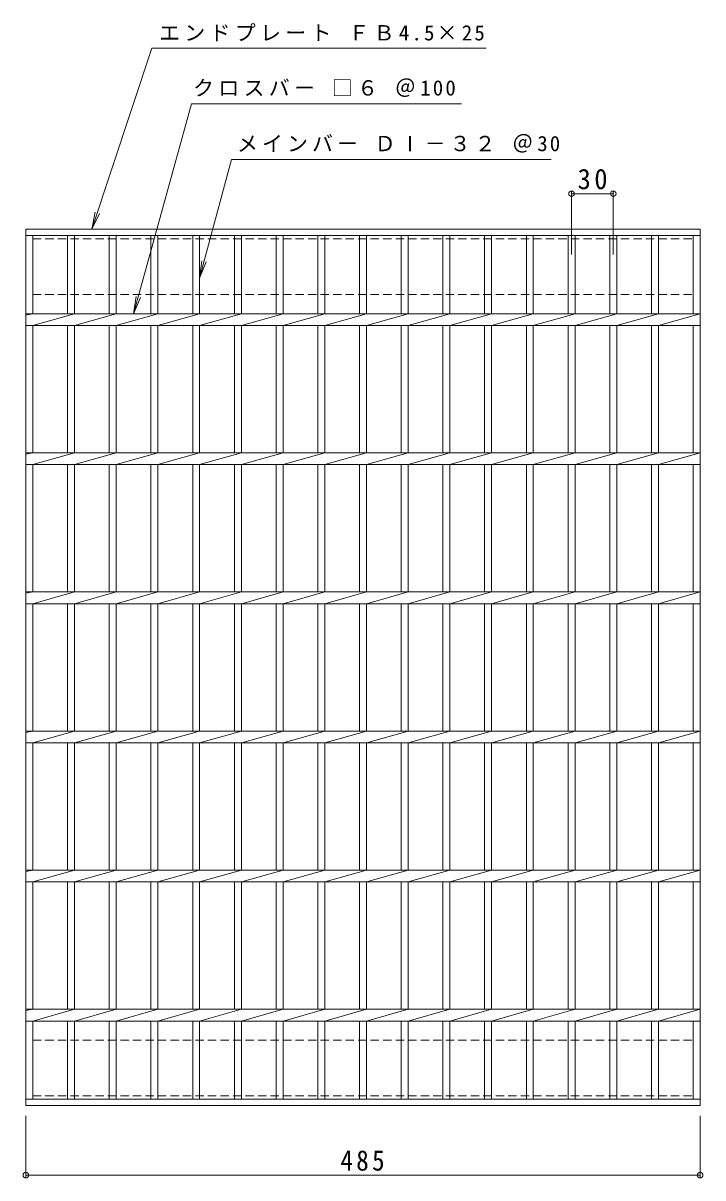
# Model space of a CAD drawing. Units: millimetres, scale not verified. Extents: x -519 to 819, y -687 to 665.
# Drawn here: x -519 to -30, y -165 to 665 of the extents above; entities that cross this region are included whole.
import ezdxf

# ---------------------------------------------------------------- set-up
doc = ezdxf.new("R2010")
doc.units = ezdxf.units.MM
doc.header["$LTSCALE"] = 5
doc.header["$PDMODE"] = 32
doc.header["$PDSIZE"] = 4
doc.linetypes.add('DASHED1', pattern=[1.8, 1.2, -0.6])
for name, color, linetype, lineweight in [('B-1', 2, 'Continuous', 9), ('B-2', 3, 'Continuous', 9), ('B-4', 7, 'Continuous', 9)]:
    doc.layers.add(name, color=color, linetype=linetype, lineweight=lineweight)
doc.styles.add('ＭＳ ゴシック', font='')
doc.styles.get('ＭＳ ゴシック').set_extended_font_data('MS Gothic')

msp = doc.modelspace()

# ---------------------------------------------------------------- linework, layer by layer
at = {"layer": 'B-1', "linetype": 'DASHED1'}
for p, q in [((-36.785, 510.077), (-36.785, 470.077)), ((-511.785, 470.077), (-36.785, 470.077)), ((-511.785, -65.923), (-36.785, -65.923)), ((-36.785, -65.923), (-36.785, -105.923))]:
    msp.add_line(p, q, dxfattribs=at)
for points in [[(-511.785, 470.077), (-511.785, 510.077), (-36.785, 510.077)], [(-511.785, -65.923), (-511.785, -105.923), (-36.785, -105.923)]]:
    msp.add_lwpolyline(points, dxfattribs=at)
at = {"layer": 'B-2'}
for p, q in [((-516.785, 517.077), (-31.785, 517.077)), ((-516.785, -112.923), (-516.785, 517.077)), ((-31.785, 517.077), (-31.785, -112.923)), ((-516.785, 512.577), (-31.785, 512.577)), ((-511.785, 456.317), (-511.785, 512.577)), ((-486.785, 512.577), (-486.785, 456.317)), ((-481.785, 512.577), (-481.785, 456.317)), ((-456.785, 512.577), (-456.785, 456.317)), ((-451.785, 512.577), (-451.785, 456.317)), ((-426.785, 512.577), (-426.785, 456.317)), ((-421.785, 512.577), (-421.785, 456.317)), ((-396.785, 512.577), (-396.785, 456.317)), ((-391.785, 512.577), (-391.785, 456.317)), ((-366.785, 512.577), (-366.785, 456.317)), ((-361.785, 512.577), (-361.785, 456.317)), ((-336.784, 512.577), (-336.784, 456.317)), ((-331.785, 512.577), (-331.785, 456.317)), ((-306.785, 512.577), (-306.785, 456.317)), ((-301.786, 512.577), (-301.786, 456.317)), ((-276.785, 512.577), (-276.785, 456.317)), ((-271.785, 512.577), (-271.785, 456.317)), ((-246.785, 512.577), (-246.785, 456.317)), ((-241.785, 512.577), (-241.785, 456.317)), ((-216.785, 512.577), (-216.785, 456.317)), ((-211.785, 512.577), (-211.785, 456.317)), ((-186.785, 512.577), (-186.785, 456.317)), ((-181.785, 512.577), (-181.785, 456.317)), ((-156.785, 512.577), (-156.785, 456.317)), ((-151.786, 512.577), (-151.786, 456.317)), ((-126.785, 512.577), (-126.785, 456.317)), ((-121.785, 512.577), (-121.785, 456.317)), ((-96.785, 512.577), (-96.785, 456.317)), ((-91.785, 512.577), (-91.785, 456.317)), ((-66.785, 512.577), (-66.785, 456.317)), ((-61.785, 512.577), (-61.785, 456.317)), ((-36.785, 512.577), (-36.785, 456.317)), ((-516.785, 456.317), (-31.785, 456.317)), ((-511.785, 456.317), (-516.785, 455.317)), ((-481.785, 456.317), (-511.785, 447.837)), ((-451.785, 456.317), (-481.785, 447.837)), ((-421.785, 456.317), (-451.785, 447.837)), ((-391.785, 456.317), (-421.785, 447.837)), ((-361.785, 456.317), (-391.785, 447.837)), ((-331.785, 456.317), (-361.785, 447.837)), ((-301.785, 456.317), (-331.785, 447.837)), ((-271.785, 456.317), (-301.786, 447.837)), ((-241.785, 456.317), (-271.785, 447.837)), ((-211.785, 456.317), (-241.785, 447.837)), ((-181.785, 456.317), (-211.785, 447.837)), ((-151.786, 456.317), (-181.785, 447.837)), ((-121.785, 456.317), (-151.786, 447.837)), ((-91.785, 456.317), (-121.785, 447.837)), ((-61.785, 456.317), (-91.785, 447.837)), ((-31.785, 456.317), (-61.785, 447.837)), ((-516.785, 447.837), (-31.785, 447.837)), ((-511.785, 356.317), (-511.785, 447.837)), ((-486.785, 447.837), (-486.785, 356.317)), ((-481.785, 447.837), (-481.785, 356.317)), ((-456.785, 447.837), (-456.785, 356.317)), ((-451.785, 447.837), (-451.785, 356.317)), ((-426.785, 447.837), (-426.785, 356.317)), ((-421.785, 447.837), (-421.785, 356.317)), ((-396.785, 447.837), (-396.785, 356.317)), ((-391.785, 447.837), (-391.785, 356.317)), ((-366.785, 447.837), (-366.785, 356.317)), ((-361.785, 447.837), (-361.785, 356.317)), ((-336.784, 447.837), (-336.784, 356.317)), ((-331.785, 447.837), (-331.785, 356.317)), ((-306.785, 447.837), (-306.785, 356.317)), ((-301.786, 447.837), (-301.786, 356.317)), ((-276.785, 447.837), (-276.785, 356.317)), ((-271.785, 447.837), (-271.785, 356.317)), ((-246.785, 447.837), (-246.785, 356.317)), ((-241.785, 447.837), (-241.785, 356.317)), ((-216.785, 447.837), (-216.785, 356.317)), ((-211.785, 447.837), (-211.785, 356.317)), ((-186.785, 447.837), (-186.785, 356.317)), ((-181.785, 447.837), (-181.785, 356.317)), ((-156.785, 447.837), (-156.785, 356.317)), ((-151.786, 447.837), (-151.786, 356.317)), ((-126.785, 447.837), (-126.785, 356.317)), ((-121.785, 447.837), (-121.785, 356.317)), ((-96.785, 447.837), (-96.785, 356.317)), ((-91.785, 447.837), (-91.785, 356.317)), ((-66.785, 447.837), (-66.785, 356.317)), ((-61.785, 447.837), (-61.785, 356.317)), ((-36.785, 447.837), (-36.785, 356.317)), ((-516.785, 356.317), (-31.785, 356.317)), ((-511.785, 356.317), (-516.785, 355.317)), ((-481.785, 356.317), (-511.785, 347.837)), ((-451.785, 356.317), (-481.785, 347.837)), ((-421.785, 356.317), (-451.785, 347.837)), ((-391.785, 356.317), (-421.785, 347.837)), ((-361.785, 356.317), (-391.785, 347.837)), ((-331.785, 356.317), (-361.785, 347.837)), ((-301.785, 356.317), (-331.785, 347.837)), ((-271.785, 356.317), (-301.786, 347.837)), ((-241.785, 356.317), (-271.785, 347.837)), ((-211.785, 356.317), (-241.785, 347.837)), ((-181.785, 356.317), (-211.785, 347.837)), ((-151.786, 356.317), (-181.785, 347.837)), ((-121.785, 356.317), (-151.786, 347.837)), ((-91.785, 356.317), (-121.785, 347.837)), ((-61.785, 356.317), (-91.785, 347.837)), ((-31.785, 356.317), (-61.785, 347.837)), ((-516.785, 347.837), (-31.785, 347.837)), ((-511.785, 256.317), (-511.785, 347.837)), ((-486.785, 347.837), (-486.785, 256.317)), ((-481.785, 347.837), (-481.785, 256.317)), ((-456.785, 347.837), (-456.785, 256.317)), ((-451.785, 347.837), (-451.785, 256.317)), ((-426.785, 347.837), (-426.785, 256.317)), ((-421.785, 347.837), (-421.785, 256.317)), ((-396.785, 347.837), (-396.785, 256.317)), ((-391.785, 347.837), (-391.785, 256.317)), ((-366.785, 347.837), (-366.785, 256.317)), ((-361.785, 347.837), (-361.785, 256.317)), ((-336.784, 347.837), (-336.784, 256.317)), ((-331.785, 347.837), (-331.785, 256.317)), ((-306.785, 347.837), (-306.785, 256.317)), ((-301.786, 347.837), (-301.786, 256.317)), ((-276.785, 347.837), (-276.785, 256.317)), ((-271.785, 347.837), (-271.785, 256.317)), ((-246.785, 347.837), (-246.785, 256.317)), ((-241.785, 347.837), (-241.785, 256.317)), ((-216.785, 347.837), (-216.785, 256.317)), ((-211.785, 347.837), (-211.785, 256.317)), ((-186.785, 347.837), (-186.785, 256.317)), ((-181.785, 347.837), (-181.785, 256.317)), ((-156.785, 347.837), (-156.785, 256.317)), ((-151.786, 347.837), (-151.786, 256.317)), ((-126.785, 347.837), (-126.785, 256.317)), ((-121.785, 347.837), (-121.785, 256.317)), ((-96.785, 347.837), (-96.785, 256.317)), ((-91.785, 347.837), (-91.785, 256.317)), ((-66.785, 347.837), (-66.785, 256.317)), ((-61.785, 347.837), (-61.785, 256.317)), ((-36.785, 347.837), (-36.785, 256.317)), ((-516.785, 256.317), (-31.785, 256.317)), ((-511.785, 256.317), (-516.785, 255.317)), ((-481.785, 256.317), (-511.785, 247.837)), ((-451.785, 256.317), (-481.785, 247.837)), ((-421.785, 256.317), (-451.785, 247.837)), ((-391.785, 256.317), (-421.785, 247.837)), ((-361.785, 256.317), (-391.785, 247.837)), ((-331.785, 256.317), (-361.785, 247.837)), ((-301.785, 256.317), (-331.785, 247.837)), ((-271.785, 256.317), (-301.786, 247.837)), ((-241.785, 256.317), (-271.785, 247.837)), ((-211.785, 256.317), (-241.785, 247.837)), ((-181.785, 256.317), (-211.785, 247.837)), ((-151.786, 256.317), (-181.785, 247.837)), ((-121.785, 256.317), (-151.786, 247.837)), ((-91.785, 256.317), (-121.785, 247.837)), ((-61.785, 256.317), (-91.785, 247.837)), ((-31.785, 256.317), (-61.785, 247.837)), ((-516.785, 247.837), (-31.785, 247.837)), ((-511.785, 156.317), (-511.785, 247.837)), ((-486.785, 247.837), (-486.785, 156.317)), ((-481.785, 247.837), (-481.785, 156.317)), ((-456.785, 247.837), (-456.785, 156.317)), ((-451.785, 247.837), (-451.785, 156.317)), ((-426.785, 247.837), (-426.785, 156.317)), ((-421.785, 247.837), (-421.785, 156.317)), ((-396.785, 247.837), (-396.785, 156.317)), ((-391.785, 247.837), (-391.785, 156.317)), ((-366.785, 247.837), (-366.785, 156.317)), ((-361.785, 247.837), (-361.785, 156.317)), ((-336.784, 247.837), (-336.784, 156.317)), ((-331.785, 247.837), (-331.785, 156.317)), ((-306.785, 247.837), (-306.785, 156.317)), ((-301.786, 247.837), (-301.786, 156.317)), ((-276.785, 247.837), (-276.785, 156.317)), ((-271.785, 247.837), (-271.785, 156.317)), ((-246.785, 247.837), (-246.785, 156.317)), ((-241.785, 247.837), (-241.785, 156.317)), ((-216.785, 247.837), (-216.785, 156.317)), ((-211.785, 247.837), (-211.785, 156.317)), ((-186.785, 247.837), (-186.785, 156.317)), ((-181.785, 247.837), (-181.785, 156.317)), ((-156.785, 247.837), (-156.785, 156.317)), ((-151.786, 247.837), (-151.786, 156.317)), ((-126.785, 247.837), (-126.785, 156.317)), ((-121.785, 247.837), (-121.785, 156.317)), ((-96.785, 247.837), (-96.785, 156.317)), ((-91.785, 247.837), (-91.785, 156.317)), ((-66.785, 247.837), (-66.785, 156.317)), ((-61.785, 247.837), (-61.785, 156.317)), ((-36.785, 247.837), (-36.785, 156.317)), ((-516.785, 156.317), (-31.785, 156.317)), ((-511.785, 156.317), (-516.785, 155.317)), ((-481.785, 156.317), (-511.785, 147.837)), ((-451.785, 156.317), (-481.785, 147.837)), ((-421.785, 156.317), (-451.785, 147.837)), ((-391.785, 156.317), (-421.785, 147.837)), ((-361.785, 156.317), (-391.785, 147.837)), ((-331.785, 156.317), (-361.785, 147.837)), ((-301.785, 156.317), (-331.785, 147.837)), ((-271.785, 156.317), (-301.786, 147.837)), ((-241.785, 156.317), (-271.785, 147.837)), ((-211.785, 156.317), (-241.785, 147.837)), ((-181.785, 156.317), (-211.785, 147.837)), ((-151.786, 156.317), (-181.785, 147.837)), ((-121.785, 156.317), (-151.786, 147.837)), ((-91.785, 156.317), (-121.785, 147.837)), ((-61.785, 156.317), (-91.785, 147.837)), ((-31.785, 156.317), (-61.785, 147.837)), ((-516.785, 147.837), (-31.785, 147.837)), ((-511.785, 56.317), (-511.785, 147.837)), ((-486.785, 147.837), (-486.785, 56.317)), ((-481.785, 147.837), (-481.785, 56.317)), ((-456.785, 147.837), (-456.785, 56.317)), ((-451.785, 147.837), (-451.785, 56.317)), ((-426.785, 147.837), (-426.785, 56.317)), ((-421.785, 147.837), (-421.785, 56.317)), ((-396.785, 147.837), (-396.785, 56.317)), ((-391.785, 147.837), (-391.785, 56.317)), ((-366.785, 147.837), (-366.785, 56.317)), ((-361.785, 147.837), (-361.785, 56.317)), ((-336.784, 147.837), (-336.784, 56.317)), ((-331.785, 147.837), (-331.785, 56.317)), ((-306.785, 147.837), (-306.785, 56.317)), ((-301.786, 147.837), (-301.786, 56.317)), ((-276.785, 147.837), (-276.785, 56.317)), ((-271.785, 147.837), (-271.785, 56.317)), ((-246.785, 147.837), (-246.785, 56.317)), ((-241.785, 147.837), (-241.785, 56.317)), ((-216.785, 147.837), (-216.785, 56.317)), ((-211.785, 147.837), (-211.785, 56.317)), ((-186.785, 147.837), (-186.785, 56.317)), ((-181.785, 147.837), (-181.785, 56.317)), ((-156.785, 147.837), (-156.785, 56.317)), ((-151.786, 147.837), (-151.786, 56.317)), ((-126.785, 147.837), (-126.785, 56.317)), ((-121.785, 147.837), (-121.785, 56.317)), ((-96.785, 147.837), (-96.785, 56.317)), ((-91.785, 147.837), (-91.785, 56.317)), ((-66.785, 147.837), (-66.785, 56.317)), ((-61.785, 147.837), (-61.785, 56.317)), ((-36.785, 147.837), (-36.785, 56.317)), ((-516.785, 56.317), (-31.785, 56.317)), ((-511.785, 56.317), (-516.785, 55.317)), ((-481.785, 56.317), (-511.785, 47.837)), ((-451.785, 56.317), (-481.785, 47.837)), ((-421.785, 56.317), (-451.785, 47.837)), ((-391.785, 56.317), (-421.785, 47.837)), ((-361.785, 56.317), (-391.785, 47.837)), ((-331.785, 56.317), (-361.785, 47.837)), ((-301.785, 56.317), (-331.785, 47.837)), ((-271.785, 56.317), (-301.786, 47.837)), ((-241.785, 56.317), (-271.785, 47.837)), ((-211.785, 56.317), (-241.785, 47.837)), ((-181.785, 56.317), (-211.785, 47.837)), ((-151.786, 56.317), (-181.785, 47.837)), ((-121.785, 56.317), (-151.786, 47.837)), ((-91.785, 56.317), (-121.785, 47.837)), ((-61.785, 56.317), (-91.785, 47.837)), ((-31.785, 56.317), (-61.785, 47.837)), ((-516.785, 47.837), (-31.785, 47.837)), ((-511.785, -43.683), (-511.785, 47.837)), ((-486.785, 47.837), (-486.785, -43.683)), ((-481.785, 47.837), (-481.785, -43.683)), ((-456.785, 47.837), (-456.785, -43.683)), ((-451.785, 47.837), (-451.785, -43.683)), ((-426.785, 47.837), (-426.785, -43.683)), ((-421.785, 47.837), (-421.785, -43.683)), ((-396.785, 47.837), (-396.785, -43.683)), ((-391.785, 47.837), (-391.785, -43.683)), ((-366.785, 47.837), (-366.785, -43.683)), ((-361.785, 47.837), (-361.785, -43.683)), ((-336.784, 47.837), (-336.784, -43.683)), ((-331.785, 47.837), (-331.785, -43.683)), ((-306.785, 47.837), (-306.785, -43.683)), ((-301.786, 47.837), (-301.786, -43.683)), ((-276.785, 47.837), (-276.785, -43.683)), ((-271.785, 47.837), (-271.785, -43.683)), ((-246.785, 47.837), (-246.785, -43.683)), ((-241.785, 47.837), (-241.785, -43.683)), ((-216.785, 47.837), (-216.785, -43.683)), ((-211.785, 47.837), (-211.785, -43.683)), ((-186.785, 47.837), (-186.785, -43.683)), ((-181.785, 47.837), (-181.785, -43.683)), ((-156.785, 47.837), (-156.785, -43.683)), ((-151.786, 47.837), (-151.786, -43.683)), ((-126.785, 47.837), (-126.785, -43.683)), ((-121.785, 47.837), (-121.785, -43.683)), ((-96.785, 47.837), (-96.785, -43.683)), ((-91.785, 47.837), (-91.785, -43.683)), ((-66.785, 47.837), (-66.785, -43.683)), ((-61.785, 47.837), (-61.785, -43.683)), ((-36.785, 47.837), (-36.785, -43.683)), ((-516.785, -43.683), (-31.785, -43.683)), ((-511.785, -43.683), (-516.785, -44.683)), ((-481.785, -43.683), (-511.785, -52.163)), ((-451.785, -43.683), (-481.785, -52.163)), ((-421.785, -43.683), (-451.785, -52.163)), ((-391.785, -43.683), (-421.785, -52.163)), ((-361.785, -43.683), (-391.785, -52.163)), ((-331.785, -43.683), (-361.785, -52.163)), ((-301.785, -43.683), (-331.785, -52.163)), ((-271.785, -43.683), (-301.786, -52.163)), ((-241.785, -43.683), (-271.785, -52.163)), ((-211.785, -43.683), (-241.785, -52.163)), ((-181.785, -43.683), (-211.785, -52.163)), ((-151.786, -43.683), (-181.785, -52.163)), ((-121.785, -43.683), (-151.786, -52.163)), ((-91.785, -43.683), (-121.785, -52.163)), ((-61.785, -43.683), (-91.785, -52.163)), ((-31.785, -43.683), (-61.785, -52.163)), ((-516.785, -52.163), (-31.785, -52.163)), ((-511.785, -108.423), (-511.785, -52.163)), ((-486.785, -52.163), (-486.785, -108.423)), ((-481.785, -52.163), (-481.785, -108.423)), ((-456.785, -52.163), (-456.785, -108.423)), ((-451.785, -52.163), (-451.785, -108.423)), ((-426.785, -52.163), (-426.785, -108.423)), ((-421.785, -52.163), (-421.785, -108.423)), ((-396.785, -52.163), (-396.785, -108.423)), ((-391.785, -52.163), (-391.785, -108.423)), ((-366.785, -52.163), (-366.785, -108.423)), ((-361.785, -52.163), (-361.785, -108.423)), ((-336.784, -52.163), (-336.784, -108.423)), ((-331.785, -52.163), (-331.785, -108.423)), ((-306.785, -52.163), (-306.785, -108.423)), ((-301.786, -52.163), (-301.786, -108.423)), ((-276.785, -52.163), (-276.785, -108.423)), ((-271.785, -52.163), (-271.785, -108.423)), ((-246.785, -52.163), (-246.785, -108.423)), ((-241.785, -52.163), (-241.785, -108.423)), ((-216.785, -52.163), (-216.785, -108.423)), ((-211.785, -52.163), (-211.785, -108.423)), ((-186.785, -52.163), (-186.785, -108.423)), ((-181.785, -52.163), (-181.785, -108.423)), ((-156.785, -52.163), (-156.785, -108.423)), ((-151.786, -52.163), (-151.786, -108.423)), ((-126.785, -52.163), (-126.785, -108.423)), ((-121.785, -52.163), (-121.785, -108.423)), ((-96.785, -52.163), (-96.785, -108.423)), ((-91.785, -52.163), (-91.785, -108.423)), ((-66.785, -52.163), (-66.785, -108.423)), ((-61.785, -52.163), (-61.785, -108.423)), ((-36.785, -52.163), (-36.785, -108.423)), ((-31.785, -108.423), (-516.785, -108.423)), ((-31.785, -112.923), (-516.785, -112.923))]:
    msp.add_line(p, q, dxfattribs=at)
at = {"layer": 'B-4'}
for p, q in [((-439.285, 456.317), (-397.549, 607.077)), ((-397.549, 607.077), (-203.39, 607.077)), ((-124.285, 498.8), (-124.285, 544.065)), ((-124.285, 542.565), (-94.285, 542.565)), ((-94.285, 498.8), (-94.285, 544.065)), ((-469.282, 517.077), (-466.923, 529.352)), ((-469.282, 517.077), (-463.826, 528.323)), ((-391.785, 481.947), (-390.154, 494.34)), ((-391.785, 481.947), (-387.002, 493.496)), ((-439.285, 456.317), (-437.551, 468.696)), ((-439.285, 456.317), (-434.406, 467.825)), ((-516.785, -120.423), (-516.785, -164.423)), ((-31.785, -120.423), (-31.785, -164.423)), ((-516.785, -162.923), (-31.785, -162.923))]:
    msp.add_line(p, q, dxfattribs=at)
for points in [[(-469.282, 517.077), (-426.086, 647.077), (-185.73, 647.077)], [(-391.785, 481.947), (-368.975, 567.077), (-139.014, 567.077)]]:
    msp.add_lwpolyline(points, dxfattribs=at)
for p in [(-124.285, 542.565), (-94.285, 542.565), (-516.785, -162.923), (-31.785, -162.923)]:
    msp.add_point(p, dxfattribs=at)

# ---------------------------------------------------------------- texts
at = {"layer": 'B-4', "char_height": 11, "attachment_point": 7, "style": 'ＭＳ ゴシック'}
for s, insert in [('\\T1.21;エンドプレート\\~ＦＢ4.5×25', (-420.931, 652.077)), ('\\T1.21;クロスバー\\~□６\\~＠100', (-396.493, 612.077)), ('\\T1.2;メインバー\\~ＤⅠ－３２\\~＠30', (-364.929, 572.077))]:
    msp.add_mtext(s, dxfattribs=dict(at, insert=insert))
at = {"layer": 'B-4', "color": 2, "char_height": 14.66, "attachment_point": 7, "style": 'ＭＳ ゴシック'}
for s, insert in [('\\T1.27;\\W0.95;30', (-119.91, 545.565)), ('\\T1.27;\\W0.9;485', (-290.535, -159.923))]:
    msp.add_mtext(s, dxfattribs=dict(at, insert=insert))

doc.saveas('drawing.dxf')
